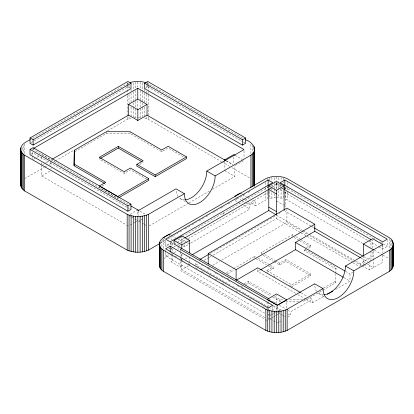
<?xml version="1.0" encoding="UTF-8"?>
<svg xmlns="http://www.w3.org/2000/svg" width="414" height="414" viewBox="0 0 414 414"><rect width="100%" height="100%" fill="white"/><g stroke="black" fill="none" stroke-linecap="round" stroke-linejoin="round"><path stroke-width="0.31" stroke-dasharray="2.07 1.55" d="M181.844 260.53L181.865 269.597L180.344 270.477L264.862 319.272M181.958 244.053L181.958 235.996M230.422 285.086L195.879 265.141L195.879 261.783M295.586 293.314L257.751 271.465L257.751 267.827M268.619 319.686L268.614 311.256M276.49 310.51L276.49 306.039M276.49 303.483L276.49 295.182M279.46 313.393L279.46 312.275M279.46 311.716L279.46 310.039L273.328 306.5M286.731 308.119L286.731 300.455M221.619 260.137L286.918 222.437L286.918 209.375M287.844 317.057L290.633 315.452L290.633 311.809L312.28 299.312L309.496 297.707M306.158 299.42L312.28 302.95L312.28 299.312M335.604 289.474L350.001 281.137L350.001 273.913L352.759 272.324M382.686 255.34L382.686 262.336L369.288 270L369.288 262.776M363.321 265.131L363.337 256.68M372.538 252.002L372.528 256.437L360.139 263.589L356.231 261.332M372.548 248.198L372.569 239.96M373.526 251.174L373.485 267.651L367.601 264.23M323.008 290.142L335.744 282.788L335.899 274.021M335.878 273.483L335.987 267.216L304.321 248.938L304.321 250.729L335.987 269.012L335.987 267.216M254.175 186.988L254.481 186.119M181.865 266.243L180.349 267.123L171.101 261.824L172.586 260.923L172.586 256.483M278.467 310.619L279.46 310.039M276.49 315.147L277.975 314.273M160.166 243.308L165.631 240.141M269.856 188.831L272.055 187.552M272.603 187.231L278.001 184.095L281.83 186.336M279.212 213.391L280.304 212.755M32.478 138.343L129.013 82.893M31.169 142.67L127.916 86.816L129.97 88.001M31.055 154.179L33.094 152.999L127.036 207.228M144.615 88.617L147.72 86.821L147.72 84.435M33.529 159.276L36.266 157.693M36.815 157.377L40.644 155.167M42.777 164.612L45.079 163.333M45.514 163.033L48.8 161.134M50.648 160.12L51.76 159.478M24.638 178.636L44.241 167.318M44.805 166.992L47.046 165.698M49.287 164.405L51.527 163.111M53.768 161.817L54.886 161.17M55.445 160.849L73.371 150.499M107.542 130.772L127.145 119.455L131.057 118.021M74.862 151.669L106.429 133.443L130.094 133.453L161.729 151.715L168.136 148.021L184.251 157.325M41.679 165.243L41.679 175.976L50.989 170.599M102.015 186.191L105.73 184.044M99.313 157.33L99.313 159.064L124.159 173.409L130.436 169.787L146.551 179.091M139.477 164.565L143.156 162.443M130.094 214.385L137.826 209.924L137.826 215.596M130.094 225.107L133.406 223.193M133.96 222.872L135.616 221.914M136.165 221.599L137.826 220.641M138.674 221.257L140.33 220.3M140.884 219.979L144.75 217.748M235.359 165.424L244.022 160.425M149.185 225.909L188.365 203.29M188.924 202.963L209.629 191.009M212.429 189.395L234.816 176.467L234.816 165.74M167.773 238.904L169.378 237.978L172.177 239.592M170.496 237.331L182.781 230.241M185.011 228.947L190.036 226.049M192.272 224.755L196.179 222.499M198.974 220.89L203.44 218.307M206.229 216.698L209.582 214.762M213.489 212.506L217.397 210.25M220.745 208.314L224.098 206.379M228.005 204.123L231.354 202.187M237.501 198.637L234.707 200.252L237.507 201.872M165.621 240.343L165.621 246.304L173.461 241.776M179.624 238.221L181.865 236.927M182.424 236.601L268.127 187.123M278.001 184.095L276.443 183.195L274.886 184.09L280.283 187.216M176.897 242.438L184.199 238.288M170.811 248.659L173.052 247.365M173.611 247.039L176.975 245.098M177.534 244.777L179.774 243.484M180.333 243.158L187.62 238.956M188.179 238.63L269.959 191.413M245.911 202.731L249.828 204.997L255.422 201.768L255.422 205.758L267.677 198.963L267.677 190.642M178.067 246.553L180.209 245.316M165.605 252.39L165.605 255.966L169.699 253.606M283.802 187.728L280.18 189.819L283.543 191.754M163.851 258.626L169.864 255.153M172.053 253.891L173.694 252.944M174.242 252.628L176.975 251.05M182.817 245.735L184.494 246.703L190.078 243.479M190.637 243.158L249.828 208.987L249.828 204.997M185.296 258.734L188.08 257.125M188.541 265.747L181.865 269.597L265.819 318.071M210.426 253.384L276.443 215.27L302.665 230.407M195.879 265.141L199.791 262.88M204.268 260.297L208.744 257.71M209.303 257.389L210.985 256.421M213.22 255.127L276.443 218.628L276.443 215.27M208.226 267.868L209.344 267.221M212.692 265.291L219.389 261.425M226.375 272.764L233.077 268.893M233.636 268.572L254.864 256.318L255.971 256.959M261.281 254.403L261.281 252.612L292.356 234.671L293.469 235.312M227.493 273.913L234.195 270.042M257.751 271.465L259.971 270.182M244.053 283.73L248.322 281.266L272.189 295.047M266.901 270.544L273.199 266.906L273.199 268.696L266.901 272.334L266.901 270.544L291.746 284.889L310.743 273.918L310.743 275.708L291.746 286.679L291.746 284.889M275.175 260.634L279.621 263.2L285.893 259.573L310.743 273.918M306.448 247.712L310.697 245.259L310.697 247.049L308.57 248.276M245.657 284.599L248.322 283.057L270.523 295.875M274.063 261.783L279.621 264.991L285.893 261.363L310.743 275.708M304.321 250.729L306.448 249.502M268.639 314.826L270.166 313.941M378.732 246.734L382.655 248.995L387.276 246.325L387.276 240.363M269.669 315.722L271.242 314.816M271.765 314.511L273.338 313.605M273.866 313.3L275.962 312.089M269.669 319.08L271.242 318.175M271.765 317.869L273.338 316.964M273.866 316.658L275.962 315.447M323.562 288.03L335.744 280.997L335.744 282.788M364.33 265.643L366.535 264.37M303.628 301.33L322.454 290.462M312.28 302.95L323.95 296.212M244.772 194.461L240.296 197.023L243.096 198.642M248.126 192.541L250.925 190.942M277.339 323.049L279 322.108M279.548 321.792L280.656 321.161M174.082 244.022L176.333 242.754M275.91 197.509L269.721 198.327L269.721 187.444M133.805 117.488L137.826 117.178M274.41 296.326L279.957 299.529L283.797 299.534M289.557 299.534L302.986 299.539M272.743 297.154L279.957 301.32L281.877 301.325M285.717 301.325L298.51 301.33M138.4 117.203L141.842 117.488M276.49 197.483L283.254 198.327L283.254 187.444M144.589 118.021L148.502 119.455L221.262 161.512M242.532 138.043L146.634 82.893L146.634 84.808M362.726 243.437L285.298 198.963L285.298 191.278M269.793 318.744L273.028 320.591M273.566 320.897L275.724 322.128M234.929 155.178L242.418 159.499M284.102 192.08L368.093 240.586M368.651 240.912L378.173 246.408M226.261 160.798L232.678 164.503M226.07 160.787L232.746 164.648M269.674 188.013L272.759 189.798M224.657 170.599L234.816 176.467M276.443 200.94L283.512 205.018M284.056 205.334L285.691 206.275L285.66 191.734M360.946 257.963L367.622 261.814M240.296 193.033L241.978 194.006M242.537 194.326L246.459 196.593M247.018 196.914L250.377 198.855M252.618 200.148L255.422 201.768M303.224 230.733L308.803 233.951M309.361 234.272L354.001 260.044M286.918 222.437L301.387 230.795M301.941 231.115L307.509 234.329M309.734 235.613L353.147 260.68M353.701 261.001L361.494 265.503M362.053 265.824L369.288 270M243.655 198.963L247.018 200.904M247.577 201.23L255.422 205.758M276.443 218.628L300.435 232.487M300.994 232.808L306.572 236.032M307.131 236.353L352.324 262.46M352.883 262.781L359.58 266.647M234.707 196.262L236.384 197.235M236.948 197.556L240.865 199.822M241.429 200.143L245.347 202.41M238.066 202.192L241.429 204.133M243.67 205.427L249.828 208.987M295.694 236.596L300.14 239.163M300.693 239.483L310.697 245.259M294.023 237.424L299.027 240.311M299.581 240.632L310.697 247.049M345.555 271.346L350.001 273.913M343.884 277.603L350.001 281.137M180.52 198.813L185.539 201.711M261.281 252.612L262.393 253.254M264.613 254.538L274.617 260.313M262.947 255.366L273.509 261.462M258.196 258.243L269.866 264.981M270.42 265.302L273.199 266.906M319.184 293.759L324.203 296.657M255.971 258.75L266.533 264.846M268.753 266.13L273.199 268.696M273.525 276.159L275.734 277.432M289.536 285.401L291.192 286.359M301.154 292.889L307.271 296.424M297.811 294.597L305.604 299.094M32.437 149.071L128.05 204.273M41.742 154.536L50.989 159.871M139.979 211.166L145.371 214.281M127.595 207.549L130.389 209.163M181.958 239.582L186.905 242.438M187.454 242.754L189.105 243.706M169.378 234.112L171.06 235.085M171.619 235.406L175.536 237.667M177.777 238.961L184.494 242.842M138.902 221.262L141.598 222.82M142.137 223.13L143.751 224.062M144.289 224.378L145.909 225.309M128.977 215.653L130.591 216.589M131.129 216.9L134.364 218.768M134.902 219.078L137.06 220.32M164.073 238.469L165.191 239.116M170.791 242.35L173.59 243.965M268.934 299.281L273.385 301.853M273.939 302.173L276.723 303.778M279.502 305.387L285.624 308.922M287.849 310.205L290.633 311.809M226.913 278.094L228.585 279.057M169.109 245.243L162.95 241.688L162.95 238.469M273.375 305.485L281.168 309.982M287.849 313.843L290.633 315.452M201.447 265.001L202.565 265.643M207.58 268.541L209.81 269.824M214.825 272.722L217.05 274.006M220.952 276.257L224.295 278.187M228.197 280.444L230.422 281.727M237.108 285.588L239.339 286.876M241.569 288.165L243.799 289.448M165.621 246.304L166.651 246.899M168.71 248.089L170.252 248.98M41.679 175.976L126.198 224.771M126.756 225.092L128.438 226.06M232.652 286.374L243.799 292.807M244.353 293.128L252.157 297.63M252.711 297.956L257.172 300.528M257.725 300.849L268.313 306.96M268.872 307.281L274.441 310.5M277.566 312.41L280.262 313.967M280.801 314.278L282.415 315.209M282.953 315.52L284.573 316.456M174.687 255.893L176.928 257.187M180.851 259.454L184.209 261.394M188.132 263.656L190.373 264.95M195.413 267.858L197.654 269.152M201.577 271.413L203.817 272.707M208.858 275.615L211.099 276.909M215.016 279.176L217.257 280.469M222.302 283.378L224.538 284.672M235.742 291.135L237.983 292.429M249.187 298.898L251.427 300.191M262.631 306.655L264.872 307.949M165.605 255.966L265.891 313.828M265.421 319.598L267.102 320.565M147.72 86.821L242.723 141.723M243.282 142.043L245.518 143.337M284.837 187.128L372.724 237.915M373.283 238.236L376.642 240.182M380 242.123L387.276 246.325M280.832 187.532L283.569 189.12M221.821 161.833L229.656 166.366M231.897 167.66L249.808 178.01M374.479 250.227L382.313 254.76M382.872 255.081L388.472 258.315M284.118 210.545L311.39 226.308M311.949 226.629L313.621 227.591M363.715 256.545L370.395 260.406M363.321 261.746L365.464 262.988M276.438 182.61L276.449 184.991M181.824 254.186L181.834 257.358M181.839 257.994L181.844 259.899M180.287 249.357L180.297 251.257M180.297 251.893L180.313 256.333M180.313 256.97L180.318 258.874M180.328 261.41L180.349 267.123M268.608 301.744L268.608 306.184M268.614 308.72L268.614 310.619M267.087 301.987L267.092 306.427M267.092 307.059L267.092 308.963M391.934 243.308L391.934 245.869M390.894 240.208L390.894 247.893M389.59 238.48L389.59 248.721M382.686 244.529L382.686 252.799M382.655 242.438L382.655 244.824M382.655 245.419L382.655 248.995M370.954 239.577L370.954 247.189M370.954 250.998L370.954 260.727M360.139 263.589L360.139 266.973M292.356 234.671L292.356 236.461M287.166 182.47L287.166 186.952M287.166 187.594L287.166 191.434M287.166 192.075L287.166 199.76M285.893 259.573L285.893 261.363M283.254 177.839L283.254 181.042M283.254 181.679L283.254 182.962M281.075 177.378L281.075 180.576M281.075 185.058L281.075 186.336M281.075 188.898L281.075 197.861M280.18 184.453L280.18 188.624M279.957 299.529L279.957 301.32M279.621 263.2L279.621 264.991M278.803 177.735L278.803 182.853M278.803 183.495L278.803 197.581M277.339 305.982L277.339 310.407M276.49 177.001L276.49 182.119M276.49 182.76L276.49 189.162M276.443 183.195L276.443 188.898M274.171 177.735L274.171 182.853M274.171 183.495L274.171 189.26M274.171 189.897L274.171 191.18M274.171 193.736L274.171 197.581M272.759 185.027L272.759 188.603M272.712 306.515L272.712 310.686M271.9 177.378L271.9 181.218M271.9 185.058L271.9 186.336M271.9 188.898L271.9 190.181M271.9 192.743L271.9 197.861M269.721 177.839L269.721 181.679M268.132 308.565L268.132 309.755M267.677 178.475L267.677 179.759M267.677 186.16L267.677 190M265.809 182.47L265.809 186.952M265.809 187.594L265.809 190.155M265.809 192.717L265.809 199.76M254.864 256.318L254.864 258.108M253.264 147.72L253.264 150.913M252.229 145.262L252.229 152.926M250.925 144.17L250.925 154.391M248.322 281.266L248.322 283.057M244.022 150.862L244.022 158.51M241.921 285.562L241.921 286.757M233.858 157.082L233.858 164.027M224.657 161.765L224.657 169.342M189.653 256.799L189.653 264.468M184.494 244.772L184.494 246.703M181.958 254.274L181.958 257.467M181.958 258.108L181.958 260.023M178.067 247.194L178.067 249.771M172.586 243.163L172.586 246.335M172.586 248.876L172.586 251.412M172.586 253.948L172.586 255.852M171.101 244.012L171.101 245.285M171.101 247.831L171.101 251.008M171.101 251.645L171.101 253.554M171.101 254.191L171.101 261.824M170.252 242.423L170.252 245.404M169.378 234.759L169.378 236.047M165.605 250.004L165.605 251.795M163.302 239.095L163.302 248.695M161.921 240.813L161.921 247.215M161.729 150.561L161.729 151.715M160.818 241.993L160.818 245.833M148.502 83.69L148.502 85.605M148.502 86.241L148.502 90.713M148.502 91.354L148.502 94.547M148.502 95.184L148.502 116.262M148.502 116.898L148.502 119.455M147.72 82.05L147.72 83.84M146.634 85.444L146.634 88.643M146.634 91.194L146.634 93.75M146.634 94.387L146.634 102.693M146.634 116.743L146.634 118.658M144.589 89.279L144.589 92.472M144.589 93.114L144.589 103.329M144.589 107.164L144.589 116.743M142.411 83.069L142.411 91.37M142.411 92.011L142.411 102.227M142.411 102.869L142.411 107.34M142.411 107.976L142.411 116.919M140.139 82.148L140.139 89.812M140.139 90.454L140.139 100.669M140.139 101.306L140.139 117.276M138.674 211.047L138.674 215.513M137.826 82.055L137.826 87.163M137.826 100.576L137.826 108.877M135.507 82.148L135.507 89.812M135.507 90.454L135.507 100.669M135.507 101.306L135.507 108.333M135.507 108.97L135.507 117.276M133.236 83.069L133.236 91.37M133.236 92.011L133.236 102.227M133.236 102.869L133.236 107.34M133.236 107.976L133.236 116.919M131.057 89.279L131.057 92.472M131.057 93.114L131.057 103.329M131.057 107.164L131.057 116.743M130.094 131.719L130.094 133.453M129.013 85.444L129.013 88.643M129.013 94.387L129.013 102.693M129.013 116.743L129.013 118.658M127.916 82.64L127.916 83.835M127.916 84.43L127.916 86.816M127.145 83.69L127.145 85.605M127.145 86.241L127.145 95.184M127.145 95.82L127.145 116.262M127.145 116.898L127.145 119.455M124.159 171.675L124.159 173.409M117.695 196.578L117.695 198.316L99.355 187.728L99.355 185.995M106.429 131.709L106.429 133.443M50.989 161.134L50.989 165.553M50.989 168.079L50.989 169.342M41.742 157.056L41.742 160.213M41.742 162.738L41.742 165.264M33.094 147.638L33.094 150.018M32.437 152.259L32.437 156.72M32.437 157.356L32.437 158.629M24.638 144.15L24.638 153.729M23.256 145.868L23.256 152.254M22.154 147.684L22.154 150.877M184.892 199.827A21.761 12.565 -60 0 1 179.19 197.835M178.072 196.546A21.761 12.565 -60 0 1 176.053 190.15M323.557 294.768A21.761 12.565 -60 0 1 317.859 292.776M316.736 291.492A21.761 12.565 -60 0 1 314.676 283.797"/><path stroke-width="0.62" d="M189.653 252.97L189.596 240.399L181.958 235.996L174.087 240.436L174.082 244.022L268.603 298.572L276.49 293.904L286.731 299.819L314.676 283.797L323.044 288.625A21.761 12.565 -60 0 0 338.435 297.511A21.761 12.565 -60 0 0 353.82 270.859L389.59 250.118C394.34 247.489 394.34 240.472 389.59 237.838L287.166 178.631C280.506 175.593 272.474 175.593 265.809 178.631L163.302 237.812C161.237 239.22 159.406 241.367 159.364 243.981L159.364 265.105C159.406 267.718 161.237 269.866 163.302 271.268L265.845 330.413C272.526 333.317 280.449 333.317 287.135 330.413L389.59 271.248C391.566 269.804 393.264 267.651 393.3 265.105L393.3 243.981M189.596 240.399L181.808 244.891L181.808 248.478L180.287 249.357L277.339 305.351L286.731 299.819L277.344 305.165L267.087 299.451L268.603 298.572M208.226 264.137L208.226 253.565L286.918 208.133L314.79 224.228L314.79 231.312L295.508 242.444L295.508 249.668L260.525 269.861M314.79 224.228L236.104 269.659L236.104 280.325L257.751 267.827L300.595 292.569M363.337 256.043L363.373 244.006L372.574 238.692L382.686 244.529L345.452 266.026A21.761 12.565 -60 0 1 324.178 294.727M104.623 183.407L74.065 165.766L74.308 150.251L106.429 131.709L130.094 131.719L161.729 149.982L168.136 146.287L186.471 156.87L186.471 158.609L155.193 176.664L136.853 166.076L136.853 164.342L143.156 160.704L118.306 146.359L99.313 157.33L124.159 171.675L130.436 168.053L148.771 178.636L148.771 180.369L118.808 197.675M74.065 165.766L74.308 150.251M245.326 139.658C252.307 141.898 258.936 149.63 250.925 155.178L215.156 175.914A21.761 12.565 -60 0 1 199.771 202.57A21.761 12.565 -60 0 1 184.38 193.685L176.012 188.851L138.674 210.405L130.85 205.887M159.607 243.634L148.466 250.108L144.538 251.479L140.118 252.188L135.528 252.188L129.064 250.868L127.181 250.108L24.638 190.963C22.573 189.56 20.741 187.413 20.7 184.799L20.7 149.035C20.907 143.932 26.553 141.816 30.238 139.637M20.7 184.799L20.866 183.464M159.364 265.105L159.53 263.77M275.936 214.654L268.795 210.529L268.753 185.907L276.438 181.425L284.107 185.87L284.118 209.903M276.49 214.411L276.443 190.342L284.107 185.87M332.835 291.078L327.288 294.287M30.051 137.95L127.916 81.449L131 83.23L131 88.596L33.136 145.097L30.051 143.316L30.051 137.95L33.136 139.73L131 83.23M30.036 149.402L33.094 147.638L130.948 204.118L130.948 209.484L127.921 211.233L30.036 154.764L30.036 149.402L127.921 205.872L130.948 204.118M144.615 83.25L147.72 81.454L245.518 137.971L245.518 143.337L242.438 145.112L144.615 88.617L144.615 83.25L242.438 139.746L242.438 145.112M33.55 148.424L137.779 88.249L244.022 149.589L206.788 171.085A21.761 12.565 -60 0 1 185.513 199.786M52.319 159.157L128.578 115.128L128.578 104.4L137.779 99.086L147.027 104.426L147.027 115.154L224.952 160.146M128.578 104.4L137.826 109.736L147.027 104.426M128.578 115.128L137.826 120.469L147.027 115.154M100.426 158.417L118.306 148.098L142.049 161.802M148.771 178.636L117.695 196.578L99.355 185.995L105.73 182.31L74.065 164.032M136.853 164.342L155.193 174.931L186.471 156.87M242.438 139.746L245.518 137.971M224.657 161.134L224.657 159.871L233.858 154.562L234.929 155.178M234.707 196.262L240.296 193.033M162.95 237.822L169.378 234.112M268.127 179.971L165.621 239.152L170.252 241.828L272.759 182.646L268.127 179.971L268.127 185.927M170.206 246.154L165.605 248.814L268.132 307.964L272.712 305.32L170.206 246.154L170.206 252.116M284.837 179.976L280.18 182.662L382.655 241.843L387.276 239.173L284.837 179.976L284.837 185.938M184.758 237.967L268.758 189.467L276.454 193.912M191.977 254.879L268.795 210.529M199.791 259.521L208.185 254.677M20.7 149.035C20.741 151.648 22.573 153.796 24.638 155.198L127.181 214.343C133.862 217.246 141.785 217.246 148.466 214.343L184.38 193.685M159.364 243.981C159.406 246.589 161.237 248.742 163.302 250.144L265.845 309.289C272.526 312.187 280.449 312.187 287.135 309.289L323.044 288.625M222.913 213.976L223.824 213.572M130.037 82.572C135.238 80.984 140.951 81.035 146.121 82.733M370.954 239.577L284.118 189.441L285.655 188.572L284.014 187.614M224.657 159.871L225.728 160.487M268.753 185.907L276.443 190.342M314.79 231.312L360.392 257.643M206.788 171.085L215.156 175.914M268.795 207.171L276.49 211.616M345.452 266.026L353.82 270.859M295.508 242.444L344.997 271.02M295.508 249.668L343.33 277.282M137.826 209.924L138.902 210.545M208.226 253.565L236.104 269.659M174.087 240.436L181.808 244.891M314.174 227.912L362.602 255.904M363.373 244.006L373.531 249.906M393.145 263.785L393.3 265.105M254.481 183.48L254.636 184.799L254.636 149.035M393.145 242.656L393.145 266.425M392.689 241.362L392.689 242.64M392.689 246.599L392.689 267.723M391.934 240.11L391.934 241.388M391.934 247.846L391.934 268.976M390.894 249.031L390.894 270.156M389.59 250.118L389.59 271.248M287.135 309.289L287.135 330.413M285.251 310.05L285.251 331.174M283.202 310.655L283.202 331.785M281.034 311.1L281.034 332.225M278.782 311.369L278.782 332.494M276.49 311.457L276.49 332.582M274.192 311.369L274.192 332.494M271.941 311.1L271.941 332.225M269.773 310.655L269.773 331.785M267.729 310.05L267.729 331.174M265.845 309.289L265.845 330.413M254.481 147.715L254.481 185.482M254.02 146.416L254.02 147.694M254.02 151.653L254.02 185.503M253.264 152.906L253.264 186.114M252.229 154.086L252.229 186.657M250.925 155.178L250.925 187.749M163.302 250.144L163.302 271.268M161.921 249.062L161.921 270.192M160.818 247.882L160.818 269.012M160.016 246.625L160.016 267.754M159.53 242.64L159.53 266.44M155.193 174.931L155.193 176.664M148.466 214.343L148.466 250.108M146.582 215.104L146.582 250.868M144.538 215.715L144.538 251.479M142.369 216.155L142.369 251.919M140.118 216.424L140.118 252.188M137.826 109.736L137.826 120.469M137.826 216.517L137.826 252.276M137.779 88.249L137.779 99.086M135.528 216.424L135.528 252.188M133.277 216.155L133.277 251.919M131.109 215.715L131.109 251.479M129.064 215.104L129.064 250.868M127.921 205.872L127.921 211.233M127.181 214.343L127.181 250.108M118.306 146.359L118.306 148.098M33.136 139.73L33.136 145.097M24.638 155.198L24.638 190.963M23.256 154.122L23.256 189.886M22.154 152.942L22.154 188.706M21.352 151.684L21.352 187.449M20.866 147.7L20.866 186.134"/></g></svg>
